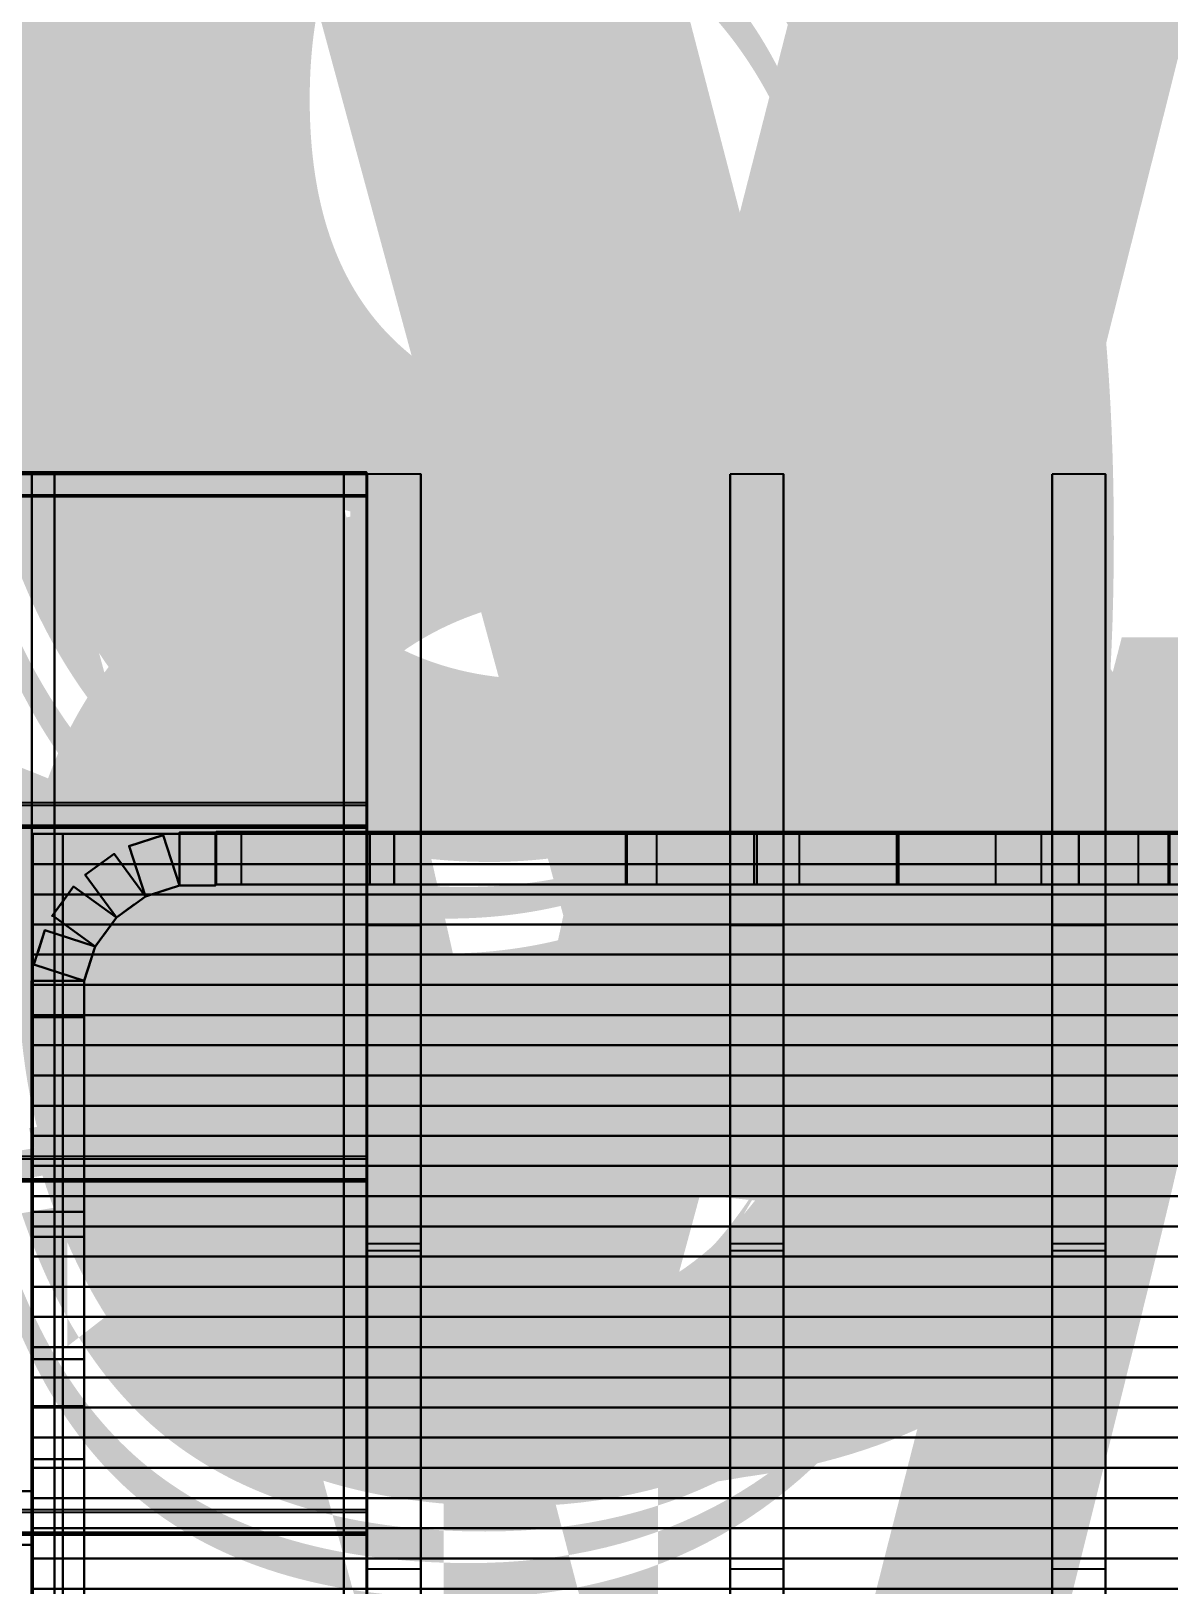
# Model space of a CAD drawing. Header units: inches. Extents: x 121 to 1265, y -33 to 627.
# Drawn here: x 407.2 to 482.6, y 455.5 to 558.3 of the extents above; entities that cross this region are included whole.
import ezdxf

# ---------------------------------------------------------------- set-up
doc = ezdxf.new("R2010")
doc.units = ezdxf.units.IN
doc.header["$MEASUREMENT"] = 0
for name, color, linetype in [('n5', 9, 'CONTINUOUS'), ('R1', 4, 'CONTINUOUS'), ('RT1', 7, 'CONTINUOUS'), ('W1', 5, 'CONTINUOUS')]:
    doc.layers.add(name, color=color, linetype=linetype)

msp = doc.modelspace()

# ---------------------------------------------------------------- linework, layer by layer
at = {"layer": 'n5'}
for points in [[(407.35, 505.18, -6), (407.35, 35.48, -6), (407.35, 35.48), (407.35, 505.18)], [(409.35, 505.18, -6), (409.35, 35.48, -6), (407.35, 35.48, -6), (407.35, 505.18, -6)], [(409.35, 35.48), (409.35, 505.18), (407.35, 505.18), (407.35, 35.48)], [(553.28, 505.18, -6), (407.35, 505.18, -6), (407.35, 505.18), (553.28, 505.18)], [(553.28, 503.18, -6), (407.35, 503.18, -6), (407.35, 505.18, -6), (553.28, 505.18, -6)], [(407.35, 503.18), (553.28, 503.18), (553.28, 505.18), (407.35, 505.18)], [(553.28, 503.18, -6), (407.35, 503.18, -6), (407.35, 503.18), (553.28, 503.18)], [(553.28, 501.18, -6), (407.35, 501.18, -6), (407.35, 503.18, -6), (553.28, 503.18, -6)], [(407.35, 501.18), (553.28, 501.18), (553.28, 503.18), (407.35, 503.18)], [(553.28, 501.18, -6), (407.35, 501.18, -6), (407.35, 501.18), (553.28, 501.18)], [(553.28, 499.18, -6), (407.35, 499.18, -6), (407.35, 501.18, -6), (553.28, 501.18, -6)], [(407.35, 499.18), (553.28, 499.18), (553.28, 501.18), (407.35, 501.18)], [(553.28, 499.19, -6), (407.35, 499.19, -6), (407.35, 499.19), (553.28, 499.19)], [(553.28, 497.19, -6), (407.35, 497.19, -6), (407.35, 499.19, -6), (553.28, 499.19, -6)], [(407.35, 497.19), (553.28, 497.19), (553.28, 499.19), (407.35, 499.19)], [(553.28, 497.19, -6), (407.35, 497.19, -6), (407.35, 497.19), (553.28, 497.19)], [(553.28, 495.19, -6), (407.35, 495.19, -6), (407.35, 497.19, -6), (553.28, 497.19, -6)], [(407.35, 495.19), (553.28, 495.19), (553.28, 497.19), (407.35, 497.19)], [(553.28, 495.19, -6), (407.35, 495.19, -6), (407.35, 495.19), (553.28, 495.19)], [(553.28, 493.19, -6), (407.35, 493.19, -6), (407.35, 495.19, -6), (553.28, 495.19, -6)], [(407.35, 493.19), (553.28, 493.19), (553.28, 495.19), (407.35, 495.19)], [(553.28, 493.19, -6), (407.35, 493.19, -6), (407.35, 493.19), (553.28, 493.19)], [(553.28, 491.19, -6), (407.35, 491.19, -6), (407.35, 493.19, -6), (553.28, 493.19, -6)], [(407.35, 491.19), (553.28, 491.19), (553.28, 493.19), (407.35, 493.19)], [(553.28, 491.19, -6), (407.35, 491.19, -6), (407.35, 491.19), (553.28, 491.19)], [(553.28, 489.19, -6), (407.35, 489.19, -6), (407.35, 491.19, -6), (553.28, 491.19, -6)], [(407.35, 489.19), (553.28, 489.19), (553.28, 491.19), (407.35, 491.19)], [(553.28, 489.19, -6), (407.35, 489.19, -6), (407.35, 489.19), (553.28, 489.19)], [(553.28, 487.19, -6), (407.35, 487.19, -6), (407.35, 489.19, -6), (553.28, 489.19, -6)], [(407.35, 487.19), (553.28, 487.19), (553.28, 489.19), (407.35, 489.19)], [(553.28, 487.19, -6), (407.35, 487.19, -6), (407.35, 487.19), (553.28, 487.19)], [(553.28, 485.19, -6), (407.35, 485.19, -6), (407.35, 487.19, -6), (553.28, 487.19, -6)], [(407.35, 485.19), (553.28, 485.19), (553.28, 487.19), (407.35, 487.19)], [(553.28, 485.2, -6), (407.35, 485.19, -6), (407.35, 485.19), (553.28, 485.2)], [(553.28, 483.2, -6), (407.35, 483.19, -6), (407.35, 485.19, -6), (553.28, 485.2, -6)], [(407.35, 483.19), (553.28, 483.2), (553.28, 485.2), (407.35, 485.19)], [(553.28, 483.2, -6), (407.35, 483.2, -6), (407.35, 483.2), (553.28, 483.2)], [(553.28, 481.2, -6), (407.35, 481.2, -6), (407.35, 483.2, -6), (553.28, 483.2, -6)], [(407.35, 481.2), (553.28, 481.2), (553.28, 483.2), (407.35, 483.2)], [(553.28, 481.2, -6), (407.35, 481.2, -6), (407.35, 481.2), (553.28, 481.2)], [(553.28, 479.2, -6), (407.35, 479.2, -6), (407.35, 481.2, -6), (553.28, 481.2, -6)], [(407.35, 479.2), (553.28, 479.2), (553.28, 481.2), (407.35, 481.2)], [(553.28, 479.2, -6), (407.35, 479.2, -6), (407.35, 479.2), (553.28, 479.2)], [(553.28, 477.2, -6), (407.35, 477.2, -6), (407.35, 479.2, -6), (553.28, 479.2, -6)], [(407.35, 477.2), (553.28, 477.2), (553.28, 479.2), (407.35, 479.2)], [(553.28, 477.2, -6), (407.35, 477.2, -6), (407.35, 477.2), (553.28, 477.2)], [(553.28, 475.2, -6), (407.35, 475.2, -6), (407.35, 477.2, -6), (553.28, 477.2, -6)], [(407.35, 475.2), (553.28, 475.2), (553.28, 477.2), (407.35, 477.2)], [(553.28, 475.2, -6), (407.35, 475.2, -6), (407.35, 475.2), (553.28, 475.2)], [(553.28, 473.2, -6), (407.35, 473.2, -6), (407.35, 475.2, -6), (553.28, 475.2, -6)], [(407.35, 473.2), (553.28, 473.2), (553.28, 475.2), (407.35, 475.2)], [(553.28, 473.2, -6), (407.35, 473.2, -6), (407.35, 473.2), (553.28, 473.2)], [(553.28, 471.2, -6), (407.35, 471.2, -6), (407.35, 473.2, -6), (553.28, 473.2, -6)], [(407.35, 471.2), (553.28, 471.2), (553.28, 473.2), (407.35, 473.2)], [(553.28, 471.2, -6), (407.35, 471.2, -6), (407.35, 471.2), (553.28, 471.2)], [(553.28, 469.2, -6), (407.35, 469.2, -6), (407.35, 471.2, -6), (553.28, 471.2, -6)], [(407.35, 469.2), (553.28, 469.2), (553.28, 471.2), (407.35, 471.2)], [(553.28, 469.21, -6), (407.35, 469.2, -6), (407.35, 469.2), (553.28, 469.21)], [(553.28, 467.21, -6), (407.35, 467.2, -6), (407.35, 469.2, -6), (553.28, 469.21, -6)], [(407.35, 467.2), (553.28, 467.21), (553.28, 469.21), (407.35, 469.2)], [(553.28, 467.21, -6), (407.35, 467.21, -6), (407.35, 467.21), (553.28, 467.21)], [(553.28, 465.21, -6), (407.35, 465.21, -6), (407.35, 467.21, -6), (553.28, 467.21, -6)], [(407.35, 465.21), (553.28, 465.21), (553.28, 467.21), (407.35, 467.21)], [(553.28, 465.21, -6), (407.35, 465.21, -6), (407.35, 465.21), (553.28, 465.21)], [(553.28, 463.21, -6), (407.35, 463.21, -6), (407.35, 465.21, -6), (553.28, 465.21, -6)], [(407.35, 463.21), (553.28, 463.21), (553.28, 465.21), (407.35, 465.21)], [(553.28, 463.21, -6), (407.35, 463.21, -6), (407.35, 463.21), (553.28, 463.21)], [(553.28, 461.21, -6), (407.35, 461.21, -6), (407.35, 463.21, -6), (553.28, 463.21, -6)], [(407.35, 461.21), (553.28, 461.21), (553.28, 463.21), (407.35, 463.21)], [(553.28, 461.21, -6), (407.35, 461.21, -6), (407.35, 461.21), (553.28, 461.21)], [(553.28, 459.21, -6), (407.35, 459.21, -6), (407.35, 461.21, -6), (553.28, 461.21, -6)], [(407.35, 459.21), (553.28, 459.21), (553.28, 461.21), (407.35, 461.21)], [(553.28, 459.21, -6), (407.35, 459.21, -6), (407.35, 459.21), (553.28, 459.21)], [(553.28, 457.21, -6), (407.35, 457.21, -6), (407.35, 459.21, -6), (553.28, 459.21, -6)], [(407.35, 457.21), (553.28, 457.21), (553.28, 459.21), (407.35, 459.21)], [(553.28, 457.21, -6), (407.35, 457.21, -6), (407.35, 457.21), (553.28, 457.21)], [(553.28, 455.21, -6), (407.35, 455.21, -6), (407.35, 457.21, -6), (553.28, 457.21, -6)], [(407.35, 455.21), (553.28, 455.21), (553.28, 457.21), (407.35, 457.21)]]:
    msp.add_3dface(points, dxfattribs=at)
at = {"layer": 'R1'}
for points in [[(429.45, 528.99, 143), (395.29, 528.99, 143), (395.29, 529.14, 146.56), (429.45, 529.14, 146.56)], [(395.29, 527.64, 146.62), (429.45, 527.64, 146.62), (429.45, 529.14, 146.56), (395.29, 529.14, 146.56)], [(429.45, 527.5, 143.06), (395.29, 527.5, 143.06), (395.29, 528.99, 143), (429.45, 528.99, 143)], [(407.29, 528.99, 143), (407.29, 505.59, 143.98), (407.29, 505.74, 147.54), (407.29, 529.14, 146.56)], [(408.79, 505.74, 147.54), (408.79, 529.14, 146.56), (407.29, 529.14, 146.56), (407.29, 505.74, 147.54)], [(408.79, 528.99, 143), (408.79, 505.59, 143.98), (407.29, 505.59, 143.98), (407.29, 528.99, 143)], [(427.95, 529.14, 146.56), (427.95, -32.57, 170), (429.45, -32.57, 170), (429.45, 529.14, 146.56)], [(427.95, -32.72, 166.44), (427.95, 528.99, 143), (429.45, 528.99, 143), (429.45, -32.72, 166.44)], [(429.45, -32.72, 166.44), (429.45, 528.99, 143), (429.45, 529.14, 146.56), (429.45, -32.57, 170)], [(429.45, 507.24, 147.47), (395.29, 507.24, 147.47), (395.29, 505.74, 147.54), (429.45, 505.74, 147.54)], [(395.29, 507.09, 143.91), (429.45, 507.09, 143.91), (429.45, 505.59, 143.98), (395.29, 505.59, 143.98)], [(395.29, 505.59, 143.98), (429.45, 505.59, 143.98), (429.45, 505.74, 147.54), (395.29, 505.74, 147.54)], [(407.29, 505.59, 143.98), (407.29, 482.18, 144.95), (407.29, 482.33, 148.51), (407.29, 505.74, 147.54)], [(408.79, 482.33, 148.51), (408.79, 505.74, 147.54), (407.29, 505.74, 147.54), (407.29, 482.33, 148.51)], [(408.79, 505.59, 143.98), (408.79, 482.18, 144.95), (407.29, 482.18, 144.95), (407.29, 505.59, 143.98)], [(429.45, 483.83, 148.45), (395.29, 483.83, 148.45), (395.29, 482.33, 148.51), (429.45, 482.33, 148.51)], [(395.29, 483.68, 144.89), (429.45, 483.68, 144.89), (429.45, 482.18, 144.95), (395.29, 482.18, 144.95)], [(395.29, 482.18, 144.95), (429.45, 482.18, 144.95), (429.45, 482.33, 148.51), (395.29, 482.33, 148.51)], [(407.29, 482.18, 144.95), (407.29, 458.78, 145.93), (407.29, 458.93, 149.49), (407.29, 482.33, 148.51)], [(408.79, 458.93, 149.49), (408.79, 482.33, 148.51), (407.29, 482.33, 148.51), (407.29, 458.93, 149.49)], [(408.79, 482.18, 144.95), (408.79, 458.78, 145.93), (407.29, 458.78, 145.93), (407.29, 482.18, 144.95)], [(429.45, 460.43, 149.43), (395.29, 460.43, 149.43), (395.29, 458.93, 149.49), (429.45, 458.93, 149.49)], [(395.29, 460.28, 145.87), (429.45, 460.28, 145.87), (429.45, 458.78, 145.93), (395.29, 458.78, 145.93)], [(395.29, 458.78, 145.93), (429.45, 458.78, 145.93), (429.45, 458.93, 149.49), (395.29, 458.93, 149.49)], [(407.29, 458.78, 145.93), (407.29, 435.37, 146.91), (407.29, 435.52, 150.47), (407.29, 458.93, 149.49)], [(408.79, 435.52, 150.47), (408.79, 458.93, 149.49), (407.29, 458.93, 149.49), (407.29, 435.52, 150.47)], [(408.79, 458.78, 145.93), (408.79, 435.37, 146.91), (407.29, 435.37, 146.91), (407.29, 458.78, 145.93)]]:
    msp.add_3dface(points, dxfattribs=at)
at = {"layer": 'RT1'}
for points in [[(429.51, 528.99, 146.57), (429.51, -32.72, 170.01), (433.06, -32.72, 170.01), (433.06, 528.99, 146.57)], [(429.51, 528.99, 146.57), (429.51, 528.93, 145.11), (429.51, -32.78, 168.56), (429.51, -32.72, 170.01)], [(433.06, 528.99, 146.57), (433.06, -32.72, 170.01), (433.06, -32.78, 168.56), (433.06, 528.93, 145.11)], [(453.53, 528.99, 146.57), (453.53, -32.72, 170.01), (457.07, -32.72, 170.01), (457.07, 528.99, 146.57)], [(453.53, 528.99, 146.57), (453.53, 528.93, 145.11), (453.53, -32.78, 168.56), (453.53, -32.72, 170.01)], [(457.07, 528.99, 146.57), (457.07, -32.72, 170.01), (457.07, -32.78, 168.56), (457.07, 528.93, 145.11)], [(474.86, 528.99, 146.57), (474.86, -32.72, 170.01), (478.4, -32.72, 170.01), (478.4, 528.99, 146.57)], [(474.86, 528.99, 146.57), (474.86, 528.93, 145.11), (474.86, -32.78, 168.56), (474.86, -32.72, 170.01)], [(478.4, 528.99, 146.57), (478.4, -32.72, 170.01), (478.4, -32.78, 168.56), (478.4, 528.93, 145.11)], [(429.51, 501.83, 131.66), (429.51, 21.03, 151.73), (429.51, 21.09, 153.19), (429.51, 501.89, 133.12)], [(433.06, 501.83, 131.66), (433.06, 21.03, 151.73), (429.51, 21.03, 151.73), (429.51, 501.83, 131.66)], [(429.51, 501.83, 131.72), (429.51, 501.83, 147.7), (433.06, 501.83, 147.7), (433.06, 501.83, 131.72)], [(429.51, 501.83, 131.72), (429.51, 500.38, 131.72), (429.51, 500.38, 147.7), (429.51, 501.83, 147.7)], [(433.06, 501.83, 131.66), (433.06, 501.89, 133.12), (433.06, 21.09, 153.19), (433.06, 21.03, 151.73)], [(433.06, 501.83, 131.72), (433.06, 501.83, 147.7), (433.06, 500.38, 147.7), (433.06, 500.38, 131.72)], [(453.53, 501.83, 131.66), (453.53, 21.03, 151.73), (453.53, 21.09, 153.19), (453.53, 501.89, 133.12)], [(457.07, 501.83, 131.66), (457.07, 21.03, 151.73), (453.53, 21.03, 151.73), (453.53, 501.83, 131.66)], [(453.53, 501.83, 131.72), (453.53, 501.83, 147.7), (457.07, 501.83, 147.7), (457.07, 501.83, 131.72)], [(453.53, 501.83, 131.72), (453.53, 500.38, 131.72), (453.53, 500.38, 147.7), (453.53, 501.83, 147.7)], [(457.07, 501.83, 131.66), (457.07, 501.89, 133.12), (457.07, 21.09, 153.19), (457.07, 21.03, 151.73)], [(457.07, 501.83, 131.72), (457.07, 501.83, 147.7), (457.07, 500.38, 147.7), (457.07, 500.38, 131.72)], [(474.86, 501.83, 131.66), (474.86, 21.03, 151.73), (474.86, 21.09, 153.19), (474.86, 501.89, 133.12)], [(478.4, 501.83, 131.66), (478.4, 21.03, 151.73), (474.86, 21.03, 151.73), (474.86, 501.83, 131.66)], [(474.86, 501.83, 131.72), (474.86, 501.83, 147.7), (478.4, 501.83, 147.7), (478.4, 501.83, 131.72)], [(474.86, 501.83, 131.72), (474.86, 500.38, 131.72), (474.86, 500.38, 147.7), (474.86, 501.83, 147.7)], [(478.4, 501.83, 131.66), (478.4, 501.89, 133.12), (478.4, 21.09, 153.19), (478.4, 21.03, 151.73)], [(478.4, 501.83, 131.72), (478.4, 501.83, 147.7), (478.4, 500.38, 147.7), (478.4, 500.38, 131.72)], [(429.51, 499.12, 147.82), (429.51, 499.92, 146.6), (429.51, 478.87, 132.62), (429.51, 478.06, 133.83)], [(429.51, 499.12, 147.82), (429.51, 478.06, 133.83), (433.06, 478.06, 133.83), (433.06, 499.12, 147.82)], [(433.06, 499.12, 147.82), (433.06, 478.06, 133.83), (433.06, 478.87, 132.62), (433.06, 499.92, 146.6)], [(453.53, 499.12, 147.82), (453.53, 499.92, 146.6), (453.53, 478.87, 132.62), (453.53, 478.06, 133.83)], [(453.53, 499.12, 147.82), (453.53, 478.06, 133.83), (457.07, 478.06, 133.83), (457.07, 499.12, 147.82)], [(457.07, 499.12, 147.82), (457.07, 478.06, 133.83), (457.07, 478.87, 132.62), (457.07, 499.92, 146.6)], [(474.86, 499.12, 147.82), (474.86, 499.92, 146.6), (474.86, 478.87, 132.62), (474.86, 478.06, 133.83)], [(474.86, 499.12, 147.82), (474.86, 478.06, 133.83), (478.4, 478.06, 133.83), (478.4, 499.12, 147.82)], [(478.4, 499.12, 147.82), (478.4, 478.06, 133.83), (478.4, 478.87, 132.62), (478.4, 499.92, 146.6)], [(429.51, 477.58, 133.89), (429.51, 456.52, 149.59), (433.06, 456.52, 149.59), (433.06, 477.58, 133.89)], [(429.51, 477.58, 133.89), (429.51, 476.71, 132.72), (429.51, 455.65, 148.43), (429.51, 456.52, 149.59)], [(433.06, 477.58, 133.89), (433.06, 456.52, 149.59), (433.06, 455.65, 148.43), (433.06, 476.71, 132.72)], [(453.53, 477.58, 133.89), (453.53, 456.52, 149.59), (457.07, 456.52, 149.59), (457.07, 477.58, 133.89)], [(453.53, 477.58, 133.89), (453.53, 476.71, 132.72), (453.53, 455.65, 148.43), (453.53, 456.52, 149.59)], [(457.07, 477.58, 133.89), (457.07, 456.52, 149.59), (457.07, 455.65, 148.43), (457.07, 476.71, 132.72)], [(474.86, 477.58, 133.89), (474.86, 456.52, 149.59), (478.4, 456.52, 149.59), (478.4, 477.58, 133.89)], [(474.86, 477.58, 133.89), (474.86, 476.71, 132.72), (474.86, 455.65, 148.43), (474.86, 456.52, 149.59)], [(478.4, 477.58, 133.89), (478.4, 456.52, 149.59), (478.4, 455.65, 148.43), (478.4, 476.71, 132.72)], [(242.76, 458.12, 120.07), (407.29, 458.12, 123.49), (407.29, 461.66, 123.49), (242.76, 461.66, 120.07)], [(242.76, 461.66, 120.07), (407.29, 461.66, 123.49), (407.32, 461.66, 122.03), (242.79, 461.66, 118.62)], [(242.76, 461.66, 108), (407.29, 461.66, 108), (407.29, 458.12, 108), (242.76, 458.12, 108)], [(242.76, 461.66, 108), (242.76, 461.66, 109.46), (407.29, 461.66, 109.46), (407.29, 461.66, 108)], [(407.29, 461.66, 108.04), (405.83, 461.66, 108.04), (405.83, 461.66, 123.46), (407.29, 461.66, 123.46)], [(407.29, 461.66, 108.04), (407.29, 461.66, 123.46), (407.29, 458.12, 123.46), (407.29, 458.12, 108.04)], [(242.76, 458.12, 120.07), (242.79, 458.12, 118.62), (407.32, 458.12, 122.03), (407.29, 458.12, 123.49)], [(242.76, 458.12, 108), (407.29, 458.12, 108), (407.29, 458.12, 109.46), (242.76, 458.12, 109.46)], [(407.29, 458.12, 108.04), (407.29, 458.12, 123.46), (405.83, 458.12, 123.46), (405.83, 458.12, 108.04)]]:
    msp.add_3dface(points, dxfattribs=at)
at = {"layer": 'W1'}
for points in [[(419.45, 501.77), (417.07, 501.77), (417.07, 505.27), (419.45, 505.27)], [(417.07, 505.27, 1.5), (419.45, 505.27, 1.5), (419.45, 505.27), (417.07, 505.27)], [(417.07, 501.77), (417.07, 501.77, 143.99), (417.07, 505.27, 143.99), (417.07, 505.27)], [(418.57, 505.27, 143.99), (418.57, 505.27), (417.07, 505.27), (417.07, 505.27, 143.99)], [(417.07, 501.77, 143.99), (419.45, 501.77, 143.99), (419.45, 505.27, 143.99), (417.07, 505.27, 143.99)], [(419.45, 505.27, 142.49), (417.07, 505.27, 142.49), (417.07, 505.27, 143.99), (419.45, 505.27, 143.99)], [(417.07, 501.77, 48), (419.45, 501.77, 48), (419.45, 505.27, 48), (417.07, 505.27, 48)], [(419.45, 505.27, 46.5), (417.07, 505.27, 46.5), (417.07, 505.27, 48), (419.45, 505.27, 48)], [(417.07, 501.77, 95.99), (419.45, 501.77, 95.99), (419.45, 505.27, 95.99), (417.07, 505.27, 95.99)], [(419.45, 505.27, 94.49), (417.07, 505.27, 94.49), (417.07, 505.27, 95.99), (419.45, 505.27, 95.99)], [(417.95, 505.27), (417.95, 505.27, 143.99), (419.45, 505.27, 143.99), (419.45, 505.27)], [(419.45, 501.77, 143.99), (419.45, 501.77), (419.45, 505.27), (419.45, 505.27, 143.99)], [(419.51, 505.33), (541.08, 505.33), (541.08, 501.83), (419.51, 501.83)], [(419.51, 505.33, 1.5), (541.08, 505.33, 1.5), (541.08, 505.33), (419.51, 505.33)], [(541.08, 505.33, 144), (419.51, 505.33, 144), (419.51, 501.83, 144), (541.08, 501.83, 144)], [(541.08, 505.33, 142.5), (419.51, 505.33, 142.5), (419.51, 505.33, 144), (541.08, 505.33, 144)], [(419.51, 505.33, 144), (419.51, 505.33), (419.51, 501.83), (419.51, 501.83, 144)], [(421.01, 505.33, 144), (421.01, 505.33), (419.51, 505.33), (419.51, 505.33, 144)], [(431.29, 505.33, 48), (419.51, 505.33, 48), (419.51, 501.83, 48), (431.29, 501.83, 48)], [(431.29, 505.33, 46.5), (419.51, 505.33, 46.5), (419.51, 505.33, 48), (431.29, 505.33, 48)], [(431.29, 505.33, 96), (419.51, 505.33, 96), (419.51, 501.83, 96), (431.29, 501.83, 96)], [(431.29, 505.33, 94.5), (419.51, 505.33, 94.5), (419.51, 505.33, 96), (431.29, 505.33, 96)], [(419.51, 505.33, 96.06), (431.29, 505.33, 96.06), (431.29, 501.83, 96.06), (419.51, 501.83, 96.06)], [(419.51, 505.33, 97.56), (431.29, 505.33, 97.56), (431.29, 505.33, 96.06), (419.51, 505.33, 96.06)], [(429.67, 505.33, 96), (419.51, 505.33, 48.31), (419.51, 501.83, 48.31), (429.67, 501.83, 96)], [(431.14, 505.33, 95.69), (420.98, 505.33, 48), (419.51, 505.33, 48.31), (429.67, 505.33, 96)], [(421.17, 505.33, 48), (429.67, 505.33), (429.67, 501.83), (421.17, 501.83, 48)], [(422.65, 505.33, 48.26), (431.15, 505.33, 0.26), (429.67, 505.33), (421.17, 505.33, 48)], [(421.17, 505.33, 144), (429.67, 505.33, 96.06), (429.67, 501.83, 96.06), (421.17, 501.83, 144)], [(422.65, 505.33, 144.26), (431.14, 505.33, 96.32), (429.67, 505.33, 96.06), (421.17, 505.33, 144)], [(431.29, 505.33, 144), (431.29, 505.33), (431.29, 501.83), (431.29, 501.83, 144)], [(432.79, 505.33, 144), (432.79, 505.33), (431.29, 505.33), (431.29, 505.33, 144)], [(446.63, 505.33, 48), (431.29, 505.33, 48), (431.29, 501.83, 48), (446.63, 501.83, 48)], [(446.63, 505.33, 46.5), (431.29, 505.33, 46.5), (431.29, 505.33, 48), (446.63, 505.33, 48)], [(446.63, 505.33, 96), (431.29, 505.33, 96), (431.29, 501.83, 96), (446.63, 501.83, 96)], [(446.63, 505.33, 94.5), (431.29, 505.33, 94.5), (431.29, 505.33, 96), (446.63, 505.33, 96)], [(445.13, 505.33), (445.13, 505.33, 144), (446.63, 505.33, 144), (446.63, 505.33)], [(482.63, 505.33, 36), (446.63, 505.33, 36), (446.63, 501.83, 36), (482.63, 501.83, 36)], [(482.63, 505.33, 34.5), (446.63, 505.33, 34.5), (446.63, 505.33, 36), (482.63, 505.33, 36)], [(446.63, 505.33, 96), (482.63, 505.33, 96), (482.63, 501.83, 96), (446.63, 501.83, 96)], [(446.63, 505.33, 97.5), (482.63, 505.33, 97.5), (482.63, 505.33, 96), (446.63, 505.33, 96)], [(446.63, 505.33), (446.63, 505.33, 144), (446.63, 501.83, 144), (446.63, 501.83)], [(446.69, 505.33, 144), (446.69, 505.33, 96), (446.69, 501.83, 96), (446.69, 501.83, 144)], [(448.19, 505.33, 144), (448.19, 505.33, 96), (446.69, 505.33, 96), (446.69, 505.33, 144)], [(446.69, 505.33, 112.06), (482.57, 505.33, 112.06), (482.57, 501.83, 112.06), (446.69, 501.83, 112.06)], [(446.69, 505.33, 113.56), (482.57, 505.33, 113.56), (482.57, 505.33, 112.06), (446.69, 505.33, 112.06)], [(482.57, 505.33, 112), (446.69, 505.33, 112), (446.69, 501.83, 112), (482.57, 501.83, 112)], [(482.57, 505.33, 110.5), (446.69, 505.33, 110.5), (446.69, 505.33, 112), (482.57, 505.33, 112)], [(455.12, 505.33, 112), (448.66, 505.33, 96), (448.66, 501.83, 96), (455.12, 501.83, 112)], [(456.51, 505.33, 111.44), (450.06, 505.33, 95.44), (448.66, 505.33, 96), (455.12, 505.33, 112)], [(455.3, 505.33, 36), (455.3, 505.33), (455.3, 501.83), (455.3, 501.83, 36)], [(456.8, 505.33, 36), (456.8, 505.33), (455.3, 505.33), (455.3, 505.33, 36)], [(455.3, 505.33, 144), (455.3, 505.33, 112.06), (455.3, 501.83, 112.06), (455.3, 501.83, 144)], [(456.8, 505.33, 144), (456.8, 505.33, 112.06), (455.3, 505.33, 112.06), (455.3, 505.33, 144)], [(463.18, 505.33, 95.44), (456.73, 505.33, 111.44), (458.12, 505.33, 112), (464.57, 505.33, 96)], [(464.57, 505.33, 96), (458.12, 505.33, 112), (458.12, 501.83, 112), (464.57, 501.83, 96)], [(471.14, 505.33, 112), (464.69, 505.33, 96), (464.69, 501.83, 96), (471.14, 501.83, 112)], [(472.53, 505.33, 111.44), (466.08, 505.33, 95.44), (464.69, 505.33, 96), (471.14, 505.33, 112)], [(479.2, 505.33, 95.44), (472.75, 505.33, 111.44), (474.14, 505.33, 112), (480.59, 505.33, 96)], [(480.59, 505.33, 96), (474.14, 505.33, 112), (474.14, 501.83, 112), (480.59, 501.83, 96)], [(476.63, 505.33, 36), (476.63, 505.33), (476.63, 501.83), (476.63, 501.83, 36)], [(478.13, 505.33, 36), (478.13, 505.33), (476.63, 505.33), (476.63, 505.33, 36)], [(476.63, 505.33, 144), (476.63, 505.33, 112.06), (476.63, 501.83, 112.06), (476.63, 501.83, 144)], [(478.13, 505.33, 144), (478.13, 505.33, 112.06), (476.63, 505.33, 112.06), (476.63, 505.33, 144)], [(481.07, 505.33, 96), (481.07, 505.33, 144), (482.57, 505.33, 144), (482.57, 505.33, 96)], [(482.57, 505.33, 96), (482.57, 505.33, 144), (482.57, 501.83, 144), (482.57, 501.83, 96)], [(415.97, 505.09, 142.5), (413.71, 504.36, 142.53), (413.73, 504.37, 144.03), (415.99, 505.1, 144)], [(417.07, 501.77), (414.81, 501.04), (413.73, 504.37), (415.99, 505.1)], [(413.73, 504.37, 1.5), (415.99, 505.1, 1.5), (415.99, 505.1), (413.73, 504.37)], [(414.81, 501.04, 144.03), (417.07, 501.77, 144), (415.99, 505.1, 144), (413.73, 504.37, 144.03)], [(414.81, 501.04, 48.01), (417.07, 501.77, 48.01), (415.99, 505.1, 48.01), (413.73, 504.37, 48.01)], [(415.99, 505.1, 46.51), (413.73, 504.37, 46.51), (413.73, 504.37, 48.01), (415.99, 505.1, 48.01)], [(414.81, 501.04, 96.02), (417.07, 501.77, 96.02), (415.99, 505.1, 96.02), (413.73, 504.37, 96.02)], [(415.99, 505.1, 94.52), (413.73, 504.37, 94.52), (413.73, 504.37, 96.02), (415.99, 505.1, 96.02)], [(415.16, 504.83, 144.03), (415.16, 504.83), (413.73, 504.37), (413.73, 504.37, 144.03)], [(414.81, 501.04), (414.81, 501.04, 144.03), (413.73, 504.37, 144.03), (413.73, 504.37)], [(414.56, 504.64), (414.56, 504.64, 144), (415.99, 505.1, 144), (415.99, 505.1)], [(417.07, 501.77, 144), (417.07, 501.77), (415.99, 505.1), (415.99, 505.1, 144)], [(414.81, 501.04), (412.89, 499.64), (410.83, 502.47), (412.75, 503.87)], [(410.83, 502.47, 1.5), (412.75, 503.87, 1.5), (412.75, 503.87), (410.83, 502.47)], [(412.89, 499.64, 48.04), (414.81, 501.04, 48.04), (412.75, 503.87, 48.04), (410.83, 502.47, 48.04)], [(412.75, 503.87, 46.54), (410.83, 502.47, 46.54), (410.83, 502.47, 48.04), (412.75, 503.87, 48.04)], [(412.89, 499.64, 96.07), (414.81, 501.04, 96.07), (412.75, 503.87, 96.07), (410.83, 502.47, 96.07)], [(412.75, 503.87, 94.57), (410.83, 502.47, 94.57), (410.83, 502.47, 96.07), (412.75, 503.87, 96.07)], [(412.04, 503.35, 144.11), (412.04, 503.35), (410.83, 502.47), (410.83, 502.47, 144.11)], [(411.54, 502.99), (411.54, 502.99, 144.05), (412.75, 503.87, 144.05), (412.75, 503.87)], [(414.81, 501.04, 144.05), (414.81, 501.04), (412.75, 503.87), (412.75, 503.87, 144.05)], [(412.89, 499.64), (412.89, 499.64, 144.11), (410.83, 502.47, 144.11), (410.83, 502.47)], [(410.03, 501.66, 142.64), (408.63, 499.74, 142.72), (408.66, 499.78, 144.22), (410.06, 501.7, 144.14)], [(412.89, 499.64), (411.49, 497.72), (408.66, 499.78), (410.06, 501.7)], [(408.66, 499.78, 1.5), (410.06, 501.7, 1.5), (410.06, 501.7), (408.66, 499.78)], [(411.49, 497.72, 144.22), (412.89, 499.64, 144.14), (410.06, 501.7, 144.14), (408.66, 499.78, 144.22)], [(411.49, 497.72, 48.07), (412.89, 499.64, 48.07), (410.06, 501.7, 48.07), (408.66, 499.78, 48.07)], [(410.06, 501.7, 46.57), (408.66, 499.78, 46.57), (408.66, 499.78, 48.07), (410.06, 501.7, 48.07)], [(411.49, 497.72, 96.15), (412.89, 499.64, 96.15), (410.06, 501.7, 96.15), (408.66, 499.78, 96.15)], [(410.06, 501.7, 94.65), (408.66, 499.78, 94.65), (408.66, 499.78, 96.15), (410.06, 501.7, 96.15)], [(409.18, 500.48), (409.18, 500.48, 144.14), (410.06, 501.7, 144.14), (410.06, 501.7)], [(412.89, 499.64, 144.14), (412.89, 499.64), (410.06, 501.7), (410.06, 501.7, 144.14)], [(414.81, 501.04, 1.5), (412.89, 499.64, 1.5), (412.89, 499.64), (414.81, 501.04)], [(412.89, 499.64, 46.54), (414.81, 501.04, 46.54), (414.81, 501.04, 48.04), (412.89, 499.64, 48.04)], [(412.89, 499.64, 94.57), (414.81, 501.04, 94.57), (414.81, 501.04, 96.07), (412.89, 499.64, 96.07)], [(413.6, 500.16, 144.05), (413.6, 500.16), (414.81, 501.04), (414.81, 501.04, 144.05)], [(414.79, 501.03, 142.53), (417.05, 501.77, 142.5), (417.07, 501.77, 144), (414.81, 501.04, 144.03)], [(417.07, 501.77, 1.5), (414.81, 501.04, 1.5), (414.81, 501.04), (417.07, 501.77)], [(414.81, 501.04, 46.51), (417.07, 501.77, 46.51), (417.07, 501.77, 48.01), (414.81, 501.04, 48.01)], [(414.81, 501.04, 94.52), (417.07, 501.77, 94.52), (417.07, 501.77, 96.02), (414.81, 501.04, 96.02)], [(416.24, 501.5), (416.24, 501.5, 144.03), (414.81, 501.04, 144.03), (414.81, 501.04)], [(415.64, 501.31, 144), (415.64, 501.31), (417.07, 501.77), (417.07, 501.77, 144)], [(419.45, 501.77, 1.5), (417.07, 501.77, 1.5), (417.07, 501.77), (419.45, 501.77)], [(418.57, 501.77), (418.57, 501.77, 143.99), (417.07, 501.77, 143.99), (417.07, 501.77)], [(417.07, 501.77, 142.49), (419.45, 501.77, 142.49), (419.45, 501.77, 143.99), (417.07, 501.77, 143.99)], [(417.07, 501.77, 46.5), (419.45, 501.77, 46.5), (419.45, 501.77, 48), (417.07, 501.77, 48)], [(417.07, 501.77, 94.49), (419.45, 501.77, 94.49), (419.45, 501.77, 95.99), (417.07, 501.77, 95.99)], [(417.95, 501.77, 143.99), (417.95, 501.77), (419.45, 501.77), (419.45, 501.77, 143.99)], [(541.08, 501.83, 1.5), (419.51, 501.83, 1.5), (419.51, 501.83), (541.08, 501.83)], [(419.51, 501.83, 142.5), (541.08, 501.83, 142.5), (541.08, 501.83, 144), (419.51, 501.83, 144)], [(421.01, 501.83), (421.01, 501.83, 144), (419.51, 501.83, 144), (419.51, 501.83)], [(419.51, 501.83, 46.5), (431.29, 501.83, 46.5), (431.29, 501.83, 48), (419.51, 501.83, 48)], [(419.51, 501.83, 94.5), (431.29, 501.83, 94.5), (431.29, 501.83, 96), (419.51, 501.83, 96)], [(431.29, 501.83, 97.56), (419.51, 501.83, 97.56), (419.51, 501.83, 96.06), (431.29, 501.83, 96.06)], [(420.98, 501.83, 48), (431.14, 501.83, 95.69), (429.67, 501.83, 96), (419.51, 501.83, 48.31)], [(431.15, 501.83, 0.26), (422.65, 501.83, 48.26), (421.17, 501.83, 48), (429.67, 501.83)], [(431.14, 501.83, 96.32), (422.65, 501.83, 144.26), (421.17, 501.83, 144), (429.67, 501.83, 96.06)], [(432.79, 501.83), (432.79, 501.83, 144), (431.29, 501.83, 144), (431.29, 501.83)], [(431.29, 501.83, 46.5), (446.63, 501.83, 46.5), (446.63, 501.83, 48), (431.29, 501.83, 48)], [(431.29, 501.83, 94.5), (446.63, 501.83, 94.5), (446.63, 501.83, 96), (431.29, 501.83, 96)], [(445.13, 501.83, 144), (445.13, 501.83), (446.63, 501.83), (446.63, 501.83, 144)], [(446.63, 501.83, 34.5), (482.63, 501.83, 34.5), (482.63, 501.83, 36), (446.63, 501.83, 36)], [(482.63, 501.83, 97.5), (446.63, 501.83, 97.5), (446.63, 501.83, 96), (482.63, 501.83, 96)], [(448.19, 501.83, 96), (448.19, 501.83, 144), (446.69, 501.83, 144), (446.69, 501.83, 96)], [(482.57, 501.83, 113.56), (446.69, 501.83, 113.56), (446.69, 501.83, 112.06), (482.57, 501.83, 112.06)], [(446.69, 501.83, 110.5), (482.57, 501.83, 110.5), (482.57, 501.83, 112), (446.69, 501.83, 112)], [(450.06, 501.83, 95.44), (456.51, 501.83, 111.44), (455.12, 501.83, 112), (448.66, 501.83, 96)], [(456.8, 501.83), (456.8, 501.83, 36), (455.3, 501.83, 36), (455.3, 501.83)], [(456.8, 501.83, 112.06), (456.8, 501.83, 144), (455.3, 501.83, 144), (455.3, 501.83, 112.06)], [(456.73, 501.83, 111.44), (463.18, 501.83, 95.44), (464.57, 501.83, 96), (458.12, 501.83, 112)], [(466.08, 501.83, 95.44), (472.53, 501.83, 111.44), (471.14, 501.83, 112), (464.69, 501.83, 96)], [(472.75, 501.83, 111.44), (479.2, 501.83, 95.44), (480.59, 501.83, 96), (474.14, 501.83, 112)], [(478.13, 501.83), (478.13, 501.83, 36), (476.63, 501.83, 36), (476.63, 501.83)], [(478.13, 501.83, 112.06), (478.13, 501.83, 144), (476.63, 501.83, 144), (476.63, 501.83, 112.06)], [(481.07, 501.83, 144), (481.07, 501.83, 96), (482.57, 501.83, 96), (482.57, 501.83, 144)], [(409.54, 500.99, 144.22), (409.54, 500.99), (408.66, 499.78), (408.66, 499.78, 144.22)], [(414.1, 500.52), (414.1, 500.52, 144.11), (412.89, 499.64, 144.11), (412.89, 499.64)], [(411.49, 497.72), (411.49, 497.72, 144.22), (408.66, 499.78, 144.22), (408.66, 499.78)], [(411.46, 497.68, 142.72), (412.86, 499.6, 142.64), (412.89, 499.64, 144.14), (411.49, 497.72, 144.22)], [(412.89, 499.64, 1.5), (411.49, 497.72, 1.5), (411.49, 497.72), (412.89, 499.64)], [(411.49, 497.72, 46.57), (412.89, 499.64, 46.57), (412.89, 499.64, 48.07), (411.49, 497.72, 48.07)], [(411.49, 497.72, 94.65), (412.89, 499.64, 94.65), (412.89, 499.64, 96.15), (411.49, 497.72, 96.15)], [(412.01, 498.43, 144.14), (412.01, 498.43), (412.89, 499.64), (412.89, 499.64, 144.14)], [(408.14, 498.74, 142.76), (407.41, 496.48, 142.86), (407.43, 496.54, 144.35), (408.16, 498.8, 144.26)], [(411.49, 497.72), (410.76, 495.46), (407.43, 496.54), (408.16, 498.8)], [(407.43, 496.54, 1.5), (408.16, 498.8, 1.5), (408.16, 498.8), (407.43, 496.54)], [(410.76, 495.46, 144.35), (411.49, 497.72, 144.26), (408.16, 498.8, 144.26), (407.43, 496.54, 144.35)], [(410.76, 495.46, 48.12), (411.49, 497.72, 48.12), (408.16, 498.8, 48.12), (407.43, 496.54, 48.12)], [(408.16, 498.8, 46.62), (407.43, 496.54, 46.62), (407.43, 496.54, 48.12), (408.16, 498.8, 48.12)], [(410.76, 495.46, 96.24), (411.49, 497.72, 96.24), (408.16, 498.8, 96.24), (407.43, 496.54, 96.24)], [(408.16, 498.8, 94.74), (407.43, 496.54, 94.74), (407.43, 496.54, 96.24), (408.16, 498.8, 96.24)], [(407.89, 497.97, 144.35), (407.89, 497.97), (407.43, 496.54), (407.43, 496.54, 144.35)], [(407.7, 497.37), (407.7, 497.37, 144.26), (408.16, 498.8, 144.26), (408.16, 498.8)], [(411.49, 497.72, 144.26), (411.49, 497.72), (408.16, 498.8), (408.16, 498.8, 144.26)], [(412.37, 498.93), (412.37, 498.93, 144.22), (411.49, 497.72, 144.22), (411.49, 497.72)], [(410.74, 495.4, 142.86), (411.47, 497.66, 142.76), (411.49, 497.72, 144.26), (410.76, 495.46, 144.35)], [(411.49, 497.72, 1.5), (410.76, 495.46, 1.5), (410.76, 495.46), (411.49, 497.72)], [(410.76, 495.46, 46.62), (411.49, 497.72, 46.62), (411.49, 497.72, 48.12), (410.76, 495.46, 48.12)], [(410.76, 495.46, 94.74), (411.49, 497.72, 94.74), (411.49, 497.72, 96.24), (410.76, 495.46, 96.24)], [(411.22, 496.89), (411.22, 496.89, 144.35), (410.76, 495.46, 144.35), (410.76, 495.46)], [(411.03, 496.29, 144.26), (411.03, 496.29), (411.49, 497.72), (411.49, 497.72, 144.26)], [(410.76, 495.46), (410.76, 495.46, 144.35), (407.43, 496.54, 144.35), (407.43, 496.54)], [(410.76, 495.46), (410.76, 493.08), (407.26, 493.08), (407.26, 495.46)], [(407.26, 493.08, 1.5), (407.26, 495.46, 1.5), (407.26, 495.46), (407.26, 493.08)], [(410.76, 493.08, 144.5), (410.76, 495.46, 144.4), (407.26, 495.46, 144.4), (407.26, 493.08, 144.5)], [(407.26, 495.4, 142.9), (407.26, 493.02, 143), (407.26, 493.08, 144.5), (407.26, 495.46, 144.4)], [(410.76, 495.46, 144.4), (410.76, 495.46), (407.26, 495.46), (407.26, 495.46, 144.4)], [(407.26, 493.96), (407.26, 493.96, 144.4), (407.26, 495.46, 144.4), (407.26, 495.46)], [(410.76, 493.08, 48.17), (410.76, 495.46, 48.17), (407.26, 495.46, 48.17), (407.26, 493.08, 48.17)], [(407.26, 495.46, 46.67), (407.26, 493.08, 46.67), (407.26, 493.08, 48.17), (407.26, 495.46, 48.17)], [(410.76, 493.08, 96.33), (410.76, 495.46, 96.33), (407.26, 495.46, 96.33), (407.26, 493.08, 96.33)], [(407.26, 495.46, 94.83), (407.26, 493.08, 94.83), (407.26, 493.08, 96.33), (407.26, 495.46, 96.33)], [(410.76, 495.46, 1.5), (410.76, 493.08, 1.5), (410.76, 493.08), (410.76, 495.46)], [(410.76, 493.02, 143), (410.76, 495.4, 142.9), (410.76, 495.46, 144.4), (410.76, 493.08, 144.5)], [(410.76, 493.96, 144.4), (410.76, 493.96), (410.76, 495.46), (410.76, 495.46, 144.4)], [(410.76, 493.08, 46.67), (410.76, 495.46, 46.67), (410.76, 495.46, 48.17), (410.76, 493.08, 48.17)], [(410.76, 493.08, 94.83), (410.76, 495.46, 94.83), (410.76, 495.46, 96.33), (410.76, 493.08, 96.33)], [(407.26, 494.58, 144.5), (407.26, 494.58), (407.26, 493.08), (407.26, 493.08, 144.5)], [(410.76, 494.58), (410.76, 494.58, 144.5), (410.76, 493.08, 144.5), (410.76, 493.08)], [(410.76, 493.08), (410.76, 493.08, 144.5), (407.26, 493.08, 144.5), (407.26, 493.08)], [(410.76, 493.04), (410.76, 303.35), (407.26, 303.35), (407.26, 493.04)], [(407.26, 303.35, 1.5), (407.26, 493.04, 1.5), (407.26, 493.04), (407.26, 303.35)], [(410.76, 303.35, 152.42), (410.76, 493.04, 144.5), (407.26, 493.04, 144.5), (407.26, 303.35, 152.42)], [(407.26, 492.98, 143), (407.26, 303.29, 150.92), (407.26, 303.35, 152.42), (407.26, 493.04, 144.5)], [(410.76, 493.04, 144.5), (410.76, 493.04), (407.26, 493.04), (407.26, 493.04, 144.5)], [(407.26, 491.54), (407.26, 491.54, 144.5), (407.26, 493.04, 144.5), (407.26, 493.04)], [(410.76, 480.16, 50.81), (410.76, 493.04, 50.81), (407.26, 493.04, 50.81), (407.26, 480.16, 50.81)], [(407.26, 493.04, 49.31), (407.26, 480.16, 49.31), (407.26, 480.16, 50.81), (407.26, 493.04, 50.81)], [(410.76, 480.16, 101.61), (410.76, 493.04, 101.61), (407.26, 493.04, 101.61), (407.26, 480.16, 101.61)], [(407.26, 493.04, 100.11), (407.26, 480.16, 100.11), (407.26, 480.16, 101.61), (407.26, 493.04, 101.61)], [(410.76, 493.04, 1.5), (410.76, 303.35, 1.5), (410.76, 303.35), (410.76, 493.04)], [(410.76, 303.29, 150.92), (410.76, 492.98, 143), (410.76, 493.04, 144.5), (410.76, 303.35, 152.42)], [(410.76, 491.54, 144.5), (410.76, 491.54), (410.76, 493.04), (410.76, 493.04, 144.5)], [(410.76, 480.16, 49.31), (410.76, 493.04, 49.31), (410.76, 493.04, 50.81), (410.76, 480.16, 50.81)], [(410.76, 480.16, 100.11), (410.76, 493.04, 100.11), (410.76, 493.04, 101.61), (410.76, 480.16, 101.61)], [(410.76, 480.16, 145.04), (410.76, 480.16), (407.26, 480.16), (407.26, 480.16, 145.04)], [(407.26, 478.66), (407.26, 478.66, 145.04), (407.26, 480.16, 145.04), (407.26, 480.16)], [(410.76, 467.29, 50.81), (410.76, 480.16, 50.81), (407.26, 480.16, 50.81), (407.26, 467.29, 50.81)], [(407.26, 480.16, 49.31), (407.26, 467.29, 49.31), (407.26, 467.29, 50.81), (407.26, 480.16, 50.81)], [(410.76, 467.29, 101.61), (410.76, 480.16, 101.61), (407.26, 480.16, 101.61), (407.26, 467.29, 101.61)], [(407.26, 480.16, 100.11), (407.26, 467.29, 100.11), (407.26, 467.29, 101.61), (407.26, 480.16, 101.61)], [(410.76, 480.16, 101.67), (410.76, 467.29, 101.67), (407.26, 467.29, 101.67), (407.26, 480.16, 101.67)], [(407.26, 467.29, 103.17), (407.26, 480.16, 103.17), (407.26, 480.16, 101.67), (407.26, 467.29, 101.67)], [(410.76, 470.41, 101.61), (410.76, 480.16, 51.09), (407.26, 480.16, 51.09), (407.26, 470.41, 101.61)], [(407.26, 478.69, 50.8), (407.26, 468.93, 101.33), (407.26, 470.41, 101.61), (407.26, 480.16, 51.09)], [(410.76, 478.66, 145.04), (410.76, 478.66), (410.76, 480.16), (410.76, 480.16, 145.04)], [(410.76, 467.29, 49.31), (410.76, 480.16, 49.31), (410.76, 480.16, 50.81), (410.76, 467.29, 50.81)], [(410.76, 467.29, 100.11), (410.76, 480.16, 100.11), (410.76, 480.16, 101.61), (410.76, 467.29, 101.61)], [(410.76, 480.16, 103.17), (410.76, 467.29, 103.17), (410.76, 467.29, 101.67), (410.76, 480.16, 101.67)], [(410.76, 468.93, 101.33), (410.76, 478.69, 50.8), (410.76, 480.16, 51.09), (410.76, 470.41, 101.61)], [(410.76, 478.52, 145.11), (410.76, 470.41, 101.67), (407.26, 470.41, 101.67), (407.26, 478.52, 145.11)], [(407.26, 468.93, 101.95), (407.26, 477.04, 145.38), (407.26, 478.52, 145.11), (407.26, 470.41, 101.67)], [(410.76, 478.51, 50.81), (410.76, 470.41), (407.26, 470.41), (407.26, 478.51, 50.81)], [(407.26, 468.93, 0.24), (407.26, 477.02, 51.04), (407.26, 478.51, 50.81), (407.26, 470.41)], [(410.76, 477.04, 145.38), (410.76, 468.93, 101.95), (410.76, 470.41, 101.67), (410.76, 478.52, 145.11)], [(410.76, 477.02, 51.04), (410.76, 468.93, 0.24), (410.76, 470.41), (410.76, 478.51, 50.81)], [(407.26, 468.79, 145.58), (407.26, 468.79), (407.26, 467.29), (407.26, 467.29, 145.58)], [(410.76, 468.79), (410.76, 468.79, 145.58), (410.76, 467.29, 145.58), (410.76, 467.29)], [(410.76, 467.29), (410.76, 467.29, 145.58), (407.26, 467.29, 145.58), (407.26, 467.29)], [(410.76, 463.79, 50.81), (410.76, 467.29, 50.81), (407.26, 467.29, 50.81), (407.26, 463.79, 50.81)], [(407.26, 467.29, 49.31), (407.26, 463.79, 49.31), (407.26, 463.79, 50.81), (407.26, 467.29, 50.81)], [(410.76, 463.79, 101.61), (410.76, 467.29, 101.61), (407.26, 467.29, 101.61), (407.26, 463.79, 101.61)], [(407.26, 467.29, 100.11), (407.26, 463.79, 100.11), (407.26, 463.79, 101.61), (407.26, 467.29, 101.61)], [(410.76, 463.79, 49.31), (410.76, 467.29, 49.31), (410.76, 467.29, 50.81), (410.76, 463.79, 50.81)], [(410.76, 463.79, 100.11), (410.76, 467.29, 100.11), (410.76, 467.29, 101.61), (410.76, 463.79, 101.61)], [(410.76, 463.79, 145.72), (410.76, 463.79), (407.26, 463.79), (407.26, 463.79, 145.72)], [(407.26, 462.29), (407.26, 462.29, 145.72), (407.26, 463.79, 145.72), (407.26, 463.79)], [(410.76, 444.44, 50.81), (410.76, 463.79, 50.81), (407.26, 463.79, 50.81), (407.26, 444.44, 50.81)], [(407.26, 463.79, 49.31), (407.26, 444.44, 49.31), (407.26, 444.44, 50.81), (407.26, 463.79, 50.81)], [(410.76, 444.44, 101.61), (410.76, 463.79, 101.61), (407.26, 463.79, 101.61), (407.26, 444.44, 101.61)], [(407.26, 463.79, 100.11), (407.26, 444.44, 100.11), (407.26, 444.44, 101.61), (407.26, 463.79, 101.61)], [(410.76, 462.29, 145.72), (410.76, 462.29), (410.76, 463.79), (410.76, 463.79, 145.72)], [(410.76, 444.44, 49.31), (410.76, 463.79, 49.31), (410.76, 463.79, 50.81), (410.76, 444.44, 50.81)], [(410.76, 444.44, 100.11), (410.76, 463.79, 100.11), (410.76, 463.79, 101.61), (410.76, 444.44, 101.61)]]:
    msp.add_3dface(points, dxfattribs=at)

# ---------------------------------------------------------------- texts
at = {"layer": 'n5t'}
msp.add_text('C25', height=120, dxfattribs=at).set_placement((323.27, 391.29, -2.06))
at = {"layer": 'W1t'}
for s, p in [('W32', (480.3, 505.33, 147.94)), ('W112', (415.94, 501.4, 147.96)), ('W113', (412.91, 499.65, 148.04)), ('W111', (418.26, 501.77, 147.93)), ('W116', (411.12, 496.59, 148.29)), ('W114', (412.19, 498.68, 148.16)), ('W120', (410.76, 494.27, 148.44)), ('W16', (329.36, 467.29, 135.94)), ('W88', (250.26, 463.79, 135.94)), ('W89', (247.94, 463.42, 135.94)), ('W90', (245.85, 462.36, 135.94)), ('W91', (244.19, 460.7, 135.94)), ('W92', (243.13, 458.61, 135.94)), ('W93', (242.76, 456.29, 135.94)), ('W110', (410.76, 398.19, 156.35)), ('W17', (242.76, 385.24, 135.94))]:
    msp.add_text(s, height=120, dxfattribs=at).set_placement(p)

doc.saveas('drawing.dxf')
